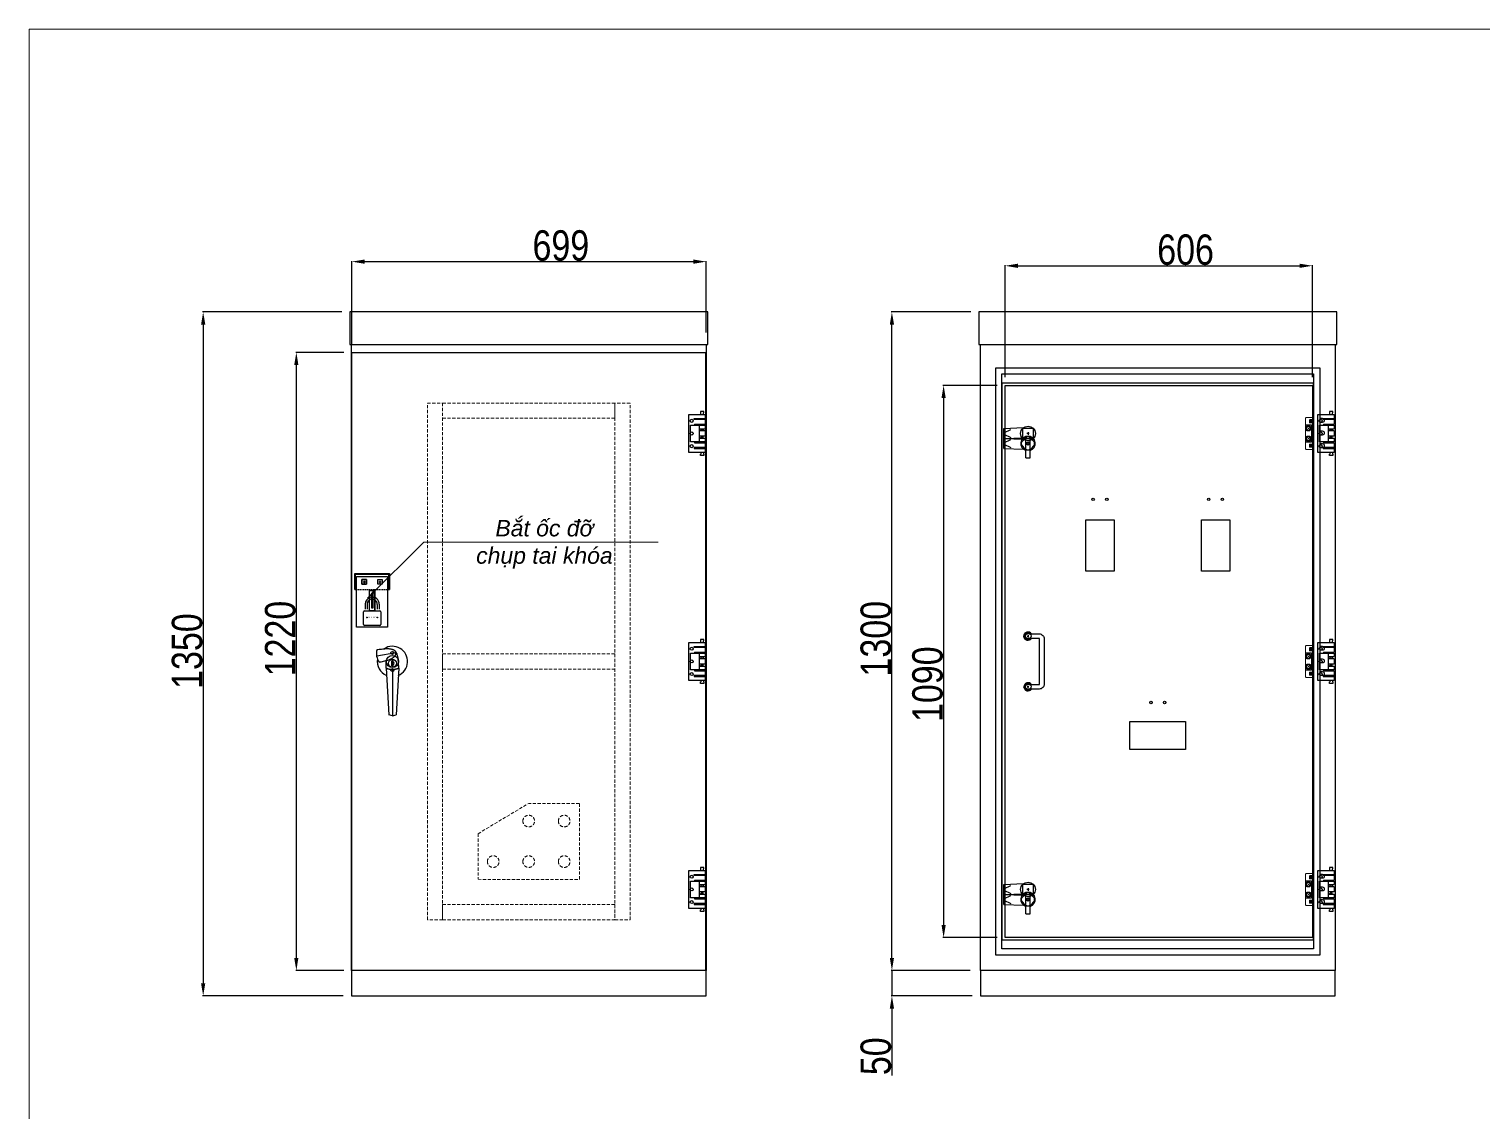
# Model space of a CAD drawing. Header units: millimetres. Extents: x 0 to 6268, y 0 to 4432.
# Drawn here: x 0 to 2866, y 2296 to 4432 of the extents above; entities that cross this region are included whole.
import ezdxf
from ezdxf.enums import TextEntityAlignment as Align

# ---------------------------------------------------------------- set-up
doc = ezdxf.new("R2010")
doc.units = ezdxf.units.MM
for name, pattern in [('DASHED', [0.75, 0.5, -0.25]), ('HIDDEN', [9.525, 6.35, -3.175]), ('HIDDEN2', [4.7625, 3.175, -1.5875])]:
    doc.linetypes.add(name, pattern=pattern)
for name, color, linetype, lineweight in [('0 TĂNG CỨNG', 7, 'Continuous', 15), ('@.0.DM. NÉT ĐỨT', 8, 'HIDDEN', 9), ('ME-DIM', 8, 'Continuous', 13)]:
    doc.layers.add(name, color=color, linetype=linetype, lineweight=lineweight)
for name, color, linetype in [('@.0.DM. NÉT CHÍNH', 7, 'Continuous'), ('@.0.DM. NÉT CHÍNH @ 1', 7, 'Continuous'), ('@.DM. NÉT CHÍNH', 7, 'Continuous'), ('@.DM. THIẾT BỊ', 7, 'Continuous'), ('equipments-cont.', 140, 'Continuous'), ('HEATER', 1, 'Continuous')]:
    doc.layers.add(name, color=color, linetype=linetype)
doc.styles.add('Arial', font='arial.ttf')
doc.styles.add('Tahoma (Input Text)', font='tahoma.ttf')
doc.styles.add('TEST KÍCH THƯỚC', font='arial.ttf', dxfattribs={"width": 0.8})
doc.styles.add('TEXT-ELECTRICAL', font='txt')
doc.dimstyles.new('Kích thước Duy Mạnh', dxfattribs={"dimtxt": 25, "dimasz": 25, "dimexe": 1.25, "dimexo": 20, "dimtad": 1, "dimdec": 0, "dimtxsty": 'TEST KÍCH THƯỚC', "dimcen": 2.5, "dimclrd": 8, "dimclre": 8, "dimclrt": 2, "dimazin": 3, "dimtfac": 1, "dimtdec": 0, "dimtix": 1, "dimtmove": 0, "dimatfit": 3, "dimtfillclr": 1})
doc.dimstyles.new('ME DIM 1-20', dxfattribs={"dimscale": 20, "dimtxt": 2, "dimasz": 1, "dimexe": 0.5, "dimexo": 0.5, "dimgap": 0.5, "dimtad": 1, "dimdec": 0, "dimtxsty": 'TEXT-ELECTRICAL', "dimblk": 'OBLIQUE', "dimcen": 0, "dimdle": 0.5, "dimclrd": 256, "dimclre": 256, "dimclrt": 256, "dimazin": 3, "dimtfac": 1, "dimtdec": 0, "dimtix": 1, "dimtmove": 0, "dimatfit": 3, "dimlwd": -1, "dimlwe": -1})

# ---------------------------------------------------------------- blocks, each defined once
blk = doc.blocks.new('KHUNG KT1')
at = {"color": 7}
blk.add_lwpolyline([(0, 0), (7128, 0), (7128, -5040), (0, -5040)], close=True, dxfattribs=at)
at = {"color": 1, "style": 'Tahoma (Input Text)', "flags": 8}
for tag, p in [('#01', (328.9, -4851.1)), ('#03', (1514.7, -4846.3)), ('#05', (2819, -4851.1)), ('#07', (4424, -4851.1)), ('#09', (5172.9, -4851.1)), ('#02', (189.8, -4995.1)), ('#04', (1755.3, -4995.1)), ('#06', (2727.8, -4995.1)), ('#08', (4382.7, -4995.1)), ('#10', (5172.9, -4995.1))]:
    blk.add_attdef(tag, p, '', height=60, dxfattribs=at)
blk.add_attdef('#11', text='', height=60, dxfattribs=at).set_placement((6996, -4961.6), align=Align.CENTER)
at = {"layer": '0 TĂNG CỨNG', "color": 1, "style": 'Arial'}
blk.add_attdef('#12', (852.8, -4987.6), '', height=60, dxfattribs=at)
blk = doc.blocks.new('*D1')
at = {"layer": '@.0.DM. NÉT CHÍNH', "color": 8, "lineweight": -2, "transparency": 16777216}
for p, q in [((636.8, 3809.4), (636.8, 3973.8)), ((1335.8, 3832.8), (1335.8, 3973.8))]:
    blk.add_line(p, q, dxfattribs=at)
at = {"layer": '@.0.DM. NÉT CHÍNH', "lineweight": -2, "transparency": 16777216}
blk.add_line((661.8, 3972.6), (1310.8, 3972.6), dxfattribs=at)
at = {"layer": '@.0.DM. NÉT CHÍNH', "transparency": 16777216}
for points in [[(661.8, 3976.8), (661.8, 3968.4), (636.8, 3972.6)], [(1310.8, 3976.8), (1310.8, 3968.4), (1335.8, 3972.6)]]:
    blk.add_solid(points, dxfattribs=at)
at = {"layer": 'Defpoints', "color": 0, "transparency": 16777216}
for p in [(1335.8, 3972.6), (1335.8, 3812.8), (636.8, 3789.4)]:
    blk.add_point(p, dxfattribs=at)
at = {"layer": '@.0.DM. NÉT CHÍNH', "color": 2, "transparency": 16777216, "insert": (993.2, 4034.5), "char_height": 60, "attachment_point": 1, "style": 'TEST KÍCH THƯỚC'}
blk.add_mtext('699', dxfattribs=at)
blk = doc.blocks.new('*D2')
at = {"layer": '@.0.DM. NÉT CHÍNH', "color": 8, "lineweight": -2, "transparency": 16777216}
for p, q in [((1925.7, 3744.4), (1925.7, 3965.6)), ((2531.7, 3744.4), (2531.7, 3965.6))]:
    blk.add_line(p, q, dxfattribs=at)
at = {"layer": '@.0.DM. NÉT CHÍNH', "lineweight": -2, "transparency": 16777216}
blk.add_line((1950.7, 3964.4), (2506.7, 3964.4), dxfattribs=at)
at = {"layer": '@.0.DM. NÉT CHÍNH', "transparency": 16777216}
for points in [[(1950.7, 3968.5), (1950.7, 3960.2), (1925.7, 3964.4)], [(2506.7, 3968.5), (2506.7, 3960.2), (2531.7, 3964.4)]]:
    blk.add_solid(points, dxfattribs=at)
at = {"layer": 'Defpoints', "color": 0, "transparency": 16777216}
for p in [(2531.7, 3964.4), (1925.7, 3724.4), (2531.7, 3724.4)]:
    blk.add_point(p, dxfattribs=at)
at = {"layer": '@.0.DM. NÉT CHÍNH', "color": 2, "transparency": 16777216, "insert": (2225.6, 4026.3), "char_height": 60, "attachment_point": 1, "style": 'TEST KÍCH THƯỚC'}
blk.add_mtext('606', dxfattribs=at)
blk = doc.blocks.new('*D5')
at = {"layer": '@.0.DM. NÉT CHÍNH', "color": 8, "lineweight": -2, "transparency": 16777216}
for p, q in [((620.8, 3793.4), (526, 3793.4)), ((620.8, 2573.4), (526, 2573.4))]:
    blk.add_line(p, q, dxfattribs=at)
at = {"layer": '@.0.DM. NÉT CHÍNH', "lineweight": -2, "transparency": 16777216}
blk.add_line((527.3, 2598.4), (527.3, 3768.4), dxfattribs=at)
at = {"layer": '@.0.DM. NÉT CHÍNH', "transparency": 16777216}
for points in [[(523.1, 3768.4), (531.4, 3768.4), (527.3, 3793.4)], [(523.1, 2598.4), (531.4, 2598.4), (527.3, 2573.4)]]:
    blk.add_solid(points, dxfattribs=at)
at = {"layer": 'Defpoints', "color": 0, "transparency": 16777216}
for p in [(527.3, 3793.4), (640.8, 3793.4), (640.8, 2573.4)]:
    blk.add_point(p, dxfattribs=at)
at = {"layer": '@.0.DM. NÉT CHÍNH', "color": 2, "transparency": 16777216, "insert": (465.4, 3154), "char_height": 60, "attachment_point": 1, "rotation": 90, "style": 'TEST KÍCH THƯỚC'}
blk.add_mtext('1220', dxfattribs=at)
blk = doc.blocks.new('*D6')
at = {"layer": '@.0.DM. NÉT CHÍNH', "color": 8, "lineweight": -2, "transparency": 16777216}
for p, q in [((1909.7, 3728.4), (1803, 3728.4)), ((1909.7, 2638.4), (1803, 2638.4))]:
    blk.add_line(p, q, dxfattribs=at)
at = {"layer": '@.0.DM. NÉT CHÍNH', "lineweight": -2, "transparency": 16777216}
blk.add_line((1804.2, 3703.4), (1804.2, 2663.4), dxfattribs=at)
at = {"layer": '@.0.DM. NÉT CHÍNH', "transparency": 16777216}
for points in [[(1800.1, 3703.4), (1808.4, 3703.4), (1804.2, 3728.4)], [(1800.1, 2663.4), (1808.4, 2663.4), (1804.2, 2638.4)]]:
    blk.add_solid(points, dxfattribs=at)
at = {"layer": 'Defpoints', "color": 0, "transparency": 16777216}
for p in [(1929.7, 3728.4), (1804.2, 2638.4), (1929.7, 2638.4)]:
    blk.add_point(p, dxfattribs=at)
at = {"layer": '@.0.DM. NÉT CHÍNH', "color": 2, "transparency": 16777216, "insert": (1742.3, 3064), "char_height": 60, "attachment_point": 1, "rotation": 90, "style": 'TEST KÍCH THƯỚC'}
blk.add_mtext('1090', dxfattribs=at)
blk = doc.blocks.new('*D7')
at = {"layer": '@.0.DM. NÉT CHÍNH', "lineweight": -2, "transparency": 16777216}
for p, q in [((1702.2, 2598.4), (1702.2, 2623.4)), ((1702.2, 2573.4), (1702.2, 2523.4)), ((1702.2, 2498.4), (1702.2, 2366.3))]:
    blk.add_line(p, q, dxfattribs=at)
at = {"layer": '@.0.DM. NÉT CHÍNH', "color": 8, "lineweight": -2, "transparency": 16777216}
for p, q in [((1856.7, 2573.4), (1701, 2573.4)), ((1860.8, 2523.4), (1701, 2523.4))]:
    blk.add_line(p, q, dxfattribs=at)
at = {"layer": '@.0.DM. NÉT CHÍNH', "transparency": 16777216}
for points in [[(1698.1, 2598.4), (1706.4, 2598.4), (1702.2, 2573.4)], [(1698.1, 2498.4), (1706.4, 2498.4), (1702.2, 2523.4)]]:
    blk.add_solid(points, dxfattribs=at)
at = {"layer": 'Defpoints', "color": 0, "transparency": 16777216}
for p in [(1876.7, 2573.4), (1702.2, 2523.4), (1880.8, 2523.4)]:
    blk.add_point(p, dxfattribs=at)
at = {"layer": '@.0.DM. NÉT CHÍNH', "color": 2, "transparency": 16777216, "insert": (1640.3, 2366.9), "char_height": 60, "attachment_point": 1, "rotation": 90, "style": 'TEST KÍCH THƯỚC'}
blk.add_mtext('50', dxfattribs=at)
blk = doc.blocks.new('*D8')
at = {"layer": '@.0.DM. NÉT CHÍNH', "color": 8, "lineweight": -2, "transparency": 16777216}
for p, q in [((616.8, 3873.3), (342.3, 3873.3)), ((619.8, 2523.4), (342.3, 2523.4))]:
    blk.add_line(p, q, dxfattribs=at)
at = {"layer": '@.0.DM. NÉT CHÍNH', "lineweight": -2, "transparency": 16777216}
blk.add_line((343.5, 3848.3), (343.5, 2548.4), dxfattribs=at)
at = {"layer": '@.0.DM. NÉT CHÍNH', "transparency": 16777216}
for points in [[(339.3, 3848.3), (347.7, 3848.3), (343.5, 3873.3)], [(339.3, 2548.4), (347.7, 2548.4), (343.5, 2523.4)]]:
    blk.add_solid(points, dxfattribs=at)
at = {"layer": 'Defpoints', "color": 0, "transparency": 16777216}
for p in [(636.8, 3873.3), (343.5, 2523.4), (639.8, 2523.4)]:
    blk.add_point(p, dxfattribs=at)
at = {"layer": '@.0.DM. NÉT CHÍNH', "color": 2, "transparency": 16777216, "insert": (281.6, 3129.3), "char_height": 60, "attachment_point": 1, "rotation": 90, "style": 'TEST KÍCH THƯỚC'}
blk.add_mtext('1350', dxfattribs=at)
blk = doc.blocks.new('*D9')
at = {"layer": '@.0.DM. NÉT CHÍNH', "color": 8, "lineweight": -2, "transparency": 16777216}
for p, q in [((1857.7, 3873.3), (1701, 3873.3)), ((1856.7, 2573.4), (1701, 2573.4))]:
    blk.add_line(p, q, dxfattribs=at)
at = {"layer": '@.0.DM. NÉT CHÍNH', "lineweight": -2, "transparency": 16777216}
blk.add_line((1702.2, 2598.4), (1702.2, 3848.3), dxfattribs=at)
at = {"layer": '@.0.DM. NÉT CHÍNH', "transparency": 16777216}
for points in [[(1698.1, 3848.3), (1706.4, 3848.3), (1702.2, 3873.3)], [(1698.1, 2598.4), (1706.4, 2598.4), (1702.2, 2573.4)]]:
    blk.add_solid(points, dxfattribs=at)
at = {"layer": 'Defpoints', "color": 0, "transparency": 16777216}
for p in [(1702.2, 3873.3), (1877.7, 3873.3), (1876.7, 2573.4)]:
    blk.add_point(p, dxfattribs=at)
at = {"layer": '@.0.DM. NÉT CHÍNH', "color": 2, "transparency": 16777216, "insert": (1640.3, 3153.8), "char_height": 60, "attachment_point": 1, "rotation": 90, "style": 'TEST KÍCH THƯỚC'}
blk.add_mtext('1300', dxfattribs=at)
blk = doc.blocks.new('sadfsdfg')
at = {"layer": '@.0.DM. NÉT ĐỨT'}
for p, q in [((-69117.8, -36429.6), (-69017.8, -36369.6)), ((-68917.8, -36369.6), (-69017.8, -36369.6)), ((-68917.8, -36519.7), (-68917.8, -36369.7)), ((-69117.8, -36429.6), (-69117.8, -36519.6)), ((-69029.3, -36404.6), (-69029.3, -36404.6)), ((-69006.3, -36404.6), (-69006.3, -36404.6)), ((-68959.3, -36404.6), (-68959.3, -36404.6)), ((-68936.3, -36404.6), (-68936.3, -36404.6)), ((-69099.3, -36484.6), (-69099.3, -36484.6)), ((-69076.3, -36484.6), (-69076.3, -36484.6)), ((-69029.3, -36484.6), (-69029.3, -36484.6)), ((-69006.3, -36484.6), (-69006.3, -36484.6)), ((-68959.3, -36484.6), (-68959.3, -36484.6)), ((-68936.3, -36484.6), (-68936.3, -36484.6)), ((-69117.8, -36519.6), (-68917.8, -36519.7))]:
    blk.add_line(p, q, dxfattribs=at)
for centre in [(-69017.8, -36404.6), (-69017.8, -36404.6), (-68947.8, -36404.6), (-68947.8, -36404.6), (-69087.8, -36484.6), (-69087.8, -36484.6), (-69017.8, -36484.6), (-69017.8, -36484.6), (-68947.8, -36484.6), (-68947.8, -36484.6)]:
    blk.add_ellipse(centre, major_axis=(-11.5, 0), ratio=0.999993, dxfattribs=at)
blk = doc.blocks.new('_Oblique')
at = {"color": 0, "linetype": 'ByBlock', "lineweight": -2}
blk.add_line((-0.5, -0.5), (0.5, 0.5), dxfattribs=at)
blk = doc.blocks.new('khoa Viettep')
at = {"color": 1}
for p, q in [((-15, 29), (15, 29)), ((-14, 42), (-14, 32)), ((-10, 41.6), (-10, 32)), ((10, 41.6), (10, 32)), ((14, 42), (14, 32)), ((-17, 2), (-17, 27)), ((15, 0), (-15, 0)), ((17, 27), (17, 2))]:
    blk.add_line(p, q, dxfattribs=at)
for centre in [(-10.4, 15.8), (10.4, 15.8)]:
    blk.add_circle(centre, 0.5, dxfattribs=at)
for centre, radius, start, end in [((-15, 27), 2, 90, 180), ((0, 42), 14, 100.2846, 180), ((0, 42), 10, 104.4735, 182.1921), ((0, 42), 14, 360, 100.2846), ((0, 42), 10, 357.8079, 104.4735), ((15, 27), 2, 0, 90), ((-15, 2), 2, 180, 270), ((15, 2), 2, 270, 0)]:
    blk.add_arc(centre, radius, start, end, dxfattribs=at)
at = {"color": 1, "insert": (0, 15.8), "char_height": 2.8, "width": 22.864, "attachment_point": 5}
blk.add_mtext('{\\f.VnArialH|b0|i0|c0|p34;viÖt tiÖp}', dxfattribs=at)
blk = doc.blocks.new('knn')
h = blk.add_hatch()
h.set_pattern_fill('ANSI31', scale=0.2, style=0)
h.set_pattern_definition([(45, (12757.2971, 111796.1963), (-0.449012806, 0.449012806), [])])
h.paths.add_polyline_path([(-0.8, -37), (0.8, -37), (0.8, -7), (-0.8, -7)])
at = {"color": 6}
for p, q in [((-34, 0), (-34, 31.5)), ((-34, 31.5), (34, 31.5)), ((-32.5, 0), (-32.5, 30)), ((-32.5, 30), (32.5, 30)), ((32.5, 30), (32.5, 0)), ((34, 31.5), (34, 0)), ((-34, 0), (-32.5, 0)), ((32.5, 0), (34, 0))]:
    blk.add_line(p, q, dxfattribs=at)
at = {"color": 6, "linetype": 'DASHED', "ltscale": 5}
blk.add_line((-32.5, 0), (32.5, 0), dxfattribs=at)
at = {"color": 2}
for p, q in [((-17.7, 15), (-13.2, 15)), ((-15.5, 17.3), (-15.5, 12.8)), ((13.2, 15), (17.8, 15)), ((15.5, 17.3), (15.5, 12.8))]:
    blk.add_line(p, q, dxfattribs=at)
at = {"color": 6}
blk.add_lwpolyline([(-30.5, 26), (30.5, 26), (30.5, -74), (-30.5, -74)], close=True, dxfattribs=at)
at = {"color": 2}
for points in [[(-20, 10.5), (-11, 10.5), (-11, 19.5), (-20, 19.5)], [(20, 10.5), (11, 10.5), (11, 19.5), (20, 19.5)], [(-5.2, -2), (5.2, -2.2), (5.2, -42.2), (-5.2, -42)]]:
    blk.add_lwpolyline(points, close=True, dxfattribs=at)
at = {"color": 7}
blk.add_lwpolyline([(-0.8, -7), (0.8, -7), (0.8, -37), (-0.8, -37)], close=True, dxfattribs=at)
blk.add_blockref('khoa Viettep', (0, -71), dxfattribs=at)
blk = doc.blocks.new('HL011-1-6')
at = {"color": 1}
for p, q in [((29.5, 81), (22.5, 81)), ((22.5, 81), (22.5, 78)), ((23.5, 78), (22.5, 78)), ((23.5, 75), (22.5, 75)), ((23.5, 75), (23.5, 78)), ((29.5, 78), (28.5, 78)), ((28.5, 75), (28.5, 78)), ((28.5, 75), (29.5, 75)), ((29.5, 78), (29.5, 81)), ((11, 56), (11, 54)), ((11, 56), (32, 56)), ((20, 54), (20, 21)), ((20, 47), (32, 47)), ((32, 42.5), (20, 42.5)), ((32, 32.5), (20, 32.5)), ((22.5, 56), (22.5, 54)), ((23.1, 47), (24, 44)), ((23.1, 28), (24, 31)), ((24, 44), (28, 44)), ((24, 31), (28, 31)), ((28.9, 47), (28, 44)), ((28.9, 28), (28, 31)), ((29.5, 54), (29.5, 56)), ((11, 21), (11, 19)), ((11, 19), (32, 19)), ((20, 28), (32, 28)), ((22.5, 19), (22.5, 21)), ((23.5, 0), (22.5, 0)), ((23.5, 0), (23.5, -3)), ((28.5, 0), (28.5, -3)), ((28.5, 0), (29.5, 0)), ((29.5, 21), (29.5, 19)), ((22.5, -6), (22.5, -3)), ((23.5, -3), (22.5, -3)), ((29.5, -6), (22.5, -6)), ((29.5, -3), (28.5, -3)), ((29.5, -3), (29.5, -6))]:
    blk.add_line(p, q, dxfattribs=at)
for points in [[(32, 19), (32, 0), (0, 0), (0, 75), (32, 75), (32, 56)], [(32, 28), (32, 21), (3, 21), (3, 54), (32, 54), (32, 47)], [(32, 42.5), (32, 32.5)]]:
    blk.add_lwpolyline(points, dxfattribs=at)
for points in [[(10, 67), (32, 67), (32, 65), (10, 65)], [(10, 8), (32, 8), (32, 10), (10, 10)]]:
    blk.add_lwpolyline(points, close=True, dxfattribs=at)
for centre in [(5.5, 62.5), (5.5, 37.5), (5.5, 12.5)]:
    blk.add_circle(centre, 3, dxfattribs=at)
blk = doc.blocks.new('SDGFGHGHG')
at = {"layer": 'HEATER'}
for p, q in [((860892.9, 570780.5), (860931.6, 570782)), ((860892.9, 570760.5), (860892.9, 570780.5)), ((860935.9, 570742), (860935.9, 570784.3)), ((860944.9, 570742), (860944.9, 570784.3)), ((860892.9, 570771.9), (860906.3, 570778.7)), ((860892.9, 570769.1), (860906.3, 570762.4)), ((860892.9, 570760.5), (860931.6, 570759.1)), ((860937.5, 570771.3), (860939.5, 570771.3)), ((860937.5, 570769.8), (860939.5, 570769.8)), ((860939.5, 570773.5), (860939.5, 570771.3)), ((860939.5, 570769.8), (860939.5, 570767.6)), ((860941.3, 570773.5), (860941.3, 570771.3)), ((860941.3, 570771.3), (860943.4, 570771.3)), ((860941.3, 570769.8), (860941.3, 570767.6)), ((860941.3, 570769.8), (860943.4, 570769.8)), ((860935.9, 570742), (860944.9, 570742))]:
    blk.add_line(p, q, dxfattribs=at)
blk.add_circle((860940.4, 570770.5), 3.08, dxfattribs=at)
blk.add_arc((860940.4, 570770.5), 14.5, 288.08, 251.92, dxfattribs=at)
blk = doc.blocks.new('SĐFHGGH')
at = {"layer": 'HEATER'}
for points in [[(860928.8, 570702.4), (860927.4, 570702.4), (860927.4, 570708.4), (860928.8, 570708.4)], [(860943.4, 570717), (860943.4, 570718.4), (860937.4, 570718.4), (860937.4, 570717)], [(860952.1, 570702.4), (860953.4, 570702.4), (860953.4, 570708.4), (860952.1, 570708.4)], [(860943.4, 570693.8), (860943.4, 570692.4), (860937.4, 570692.4), (860937.4, 570693.8)]]:
    blk.add_lwpolyline(points, dxfattribs=at)
for start, end in [(104.4775, 165.5225), (194.4775, 255.5225), (14.4775, 75.5225), (284.4775, 345.5225)]:
    blk.add_arc((860940.4, 570705.4), 12, start, end, dxfattribs=at)
blk = doc.blocks.new('MS722')
for name, p in [('SDGFGHGHG', (-860940.4, -570770.5)), ('SĐFHGGH', (-860940.4, -570705.4))]:
    blk.add_blockref(name, p)
blk = doc.blocks.new('KTRONG')
at = {"layer": '@.DM. THIẾT BỊ', "color": 8}
for p, q in [((-47.5, 10), (-8.9, 11.5)), ((-47.5, -10), (-47.5, 10)), ((-47.5, 1.4), (-34.1, 8.1)), ((-47.5, -1.4), (-34.1, -8.1)), ((-47.5, -10), (-8.9, -11.5))]:
    blk.add_line(p, q, dxfattribs=at)
at = {"layer": '@.DM. THIẾT BỊ', "color": 1, "ltscale": 10}
blk.add_line((0, 2.5), (0, -2.5), dxfattribs=at)
at = {"layer": '@.DM. THIẾT BỊ', "color": 8}
blk.add_lwpolyline([(10.5, 7.5), (10.5, -7.5, -0.414214), (7.5, -10.5), (-7.5, -10.5, -0.414214), (-10.5, -7.5), (-10.5, 7.5, -0.414214), (-7.5, 10.5), (7.5, 10.5, -0.414214)], format="xyb", close=True, dxfattribs=at)
at = {"layer": '@.DM. THIẾT BỊ', "color": 1, "ltscale": 10}
blk.add_lwpolyline([(2.5, 0), (-2.5, 0)], dxfattribs=at)
at = {"layer": '@.DM. THIẾT BỊ', "color": 8}
blk.add_circle((0, 0), 14.5, dxfattribs=at)
blk.add_blockref('MS722', (0, -19.8), dxfattribs=at)
blk = doc.blocks.new('*U12829')
h = blk.add_hatch()
h.set_pattern_fill('ANGLE', color=140, scale=0.1, style=0)
h.set_pattern_definition([(0, (-14333.92485, -6471.2765), (0, 0.6985), [0.508, -0.1905]), (90, (-14333.92485, -6471.2765), (-0.6985, 0), [0.508, -0.1905])])
edge = h.paths.add_edge_path()
edge.add_line((6.6, 112.5), (3.2, 112.5))
edge.add_arc((0, 108), 5.5, 54.9032, 305.0968)
edge.add_line((3.2, 103.5), (6.6, 103.5))
edge.add_arc((0, 108), 8, 34.2289, 325.7711, ccw=False)
h = blk.add_hatch()
h.set_pattern_fill('ANGLE', color=140, scale=0.1, style=0)
h.set_pattern_definition([(0, (-14333.92485, -6571.2765), (0, 0.6985), [0.508, -0.1905]), (90, (-14333.92485, -6571.2765), (-0.6985, 0), [0.508, -0.1905])])
edge = h.paths.add_edge_path()
edge.add_line((6.6, 12.5), (3.2, 12.5))
edge.add_arc((0, 8), 5.5, 54.9032, 305.0968)
edge.add_line((3.2, 3.5), (6.6, 3.5))
edge.add_arc((0, 8), 8, 34.2289, 325.7711, ccw=False)
at = {"color": 140}
for p, q in [((-1.7, 108), (1.7, 108)), ((0, 109.7), (0, 106.3)), ((1.7, 8), (-1.7, 8)), ((0, 6.3), (0, 9.7))]:
    blk.add_line(p, q, dxfattribs=at)
for points in [[(6.6, 112.5), (3.2, 112.5, 1.924951), (3.2, 103.5), (6.6, 103.5, -3.24764)], [(2.2, 12.5), (22, 12.5, 0.414214), (23, 13.5), (23, 102.5, 0.414214), (22, 103.5), (2.2, 103.5, -1.595433), (2.2, 112.5), (22, 112.5, -0.414214), (32, 102.5), (32, 13.5, -0.414214), (22, 3.5), (2.2, 3.5, -1.595433)]]:
    blk.add_lwpolyline(points, format="xyb", close=True, dxfattribs=at)
for points in [[(-1, 113.4), (-1, 112.9)], [(-1, 102.6), (-1, 103.1)], [(1, 112.9), (1, 113.4)], [(1, 103.1), (1, 102.6)], [(-1, 13.4), (-1, 12.9)], [(-1, 2.6), (-1, 3.1)], [(1, 12.9), (1, 13.4)], [(1, 3.1), (1, 2.6)]]:
    blk.add_lwpolyline(points, dxfattribs=at)
for centre, radius, start, end in [((0, 108), 8, 34.2289, 325.7711), ((0, 108), 5.5, 54.9032, 305.0968), ((0, 8), 8, 34.2289, 325.7711), ((0, 8), 5.5, 54.9032, 305.0968)]:
    blk.add_arc(centre, radius, start, end, dxfattribs=at)
blk = doc.blocks.new('SDGHGFH')
at = {"layer": 'equipments-cont.'}
for p, q in [((14973.4, 9336.3), (14935.5, 9329.6)), ((14965.2, 9310.6), (14965.2, 9320.6)), ((14967.7, 9320.6), (14965.2, 9320.6)), ((14967.7, 9310.6), (14967.7, 9320.6)), ((14954, 9306.1), (14959.4, 9214.1)), ((14967.7, 9310.6), (14965.2, 9310.6)), ((14966.5, 9303.1), (14966.5, 9212.1)), ((14979, 9306.1), (14973.6, 9214.1)), ((14966.5, 9212.1), (14959.4, 9214.1)), ((14966.5, 9212.1), (14973.6, 9214.1))]:
    blk.add_line(p, q, dxfattribs=at)
for points in [[(14936.2, 9342.5), (14938, 9342.8), (14940.3, 9343.1), (14942.7, 9343.4), (14945, 9343.7), (14947.3, 9344), (14949.5, 9344.2), (14951.6, 9344.3), (14953.6, 9344.4), (14955.3, 9344.5), (14956.9, 9344.5), (14958.3, 9344.5), (14959.6, 9344.4), (14960.8, 9344.3), (14961.9, 9344.2), (14962.8, 9344.1), (14963.7, 9343.9), (14964.6, 9343.7), (14965.3, 9343.5), (14966.1, 9343.3), (14966.7, 9343), (14967.4, 9342.8), (14967.9, 9342.6), (14968.5, 9342.3), (14968.9, 9342.1), (14969.4, 9341.8), (14969.8, 9341.6), (14970.1, 9341.3), (14970.4, 9341.1), (14970.7, 9340.8), (14971, 9340.5), (14971.3, 9340.2), (14971.5, 9339.9), (14971.8, 9339.6), (14972, 9339.3), (14972.2, 9338.9), (14972.4, 9338.5), (14972.7, 9338), (14972.9, 9337.5), (14973.1, 9337), (14973.4, 9336.3)], [(14940.6, 9317.8), (14942.3, 9318.1), (14944.6, 9318.6), (14946.9, 9319.1), (14949.2, 9319.7), (14951.5, 9320.2), (14953.6, 9320.8), (14955.7, 9321.3), (14957.5, 9321.9), (14959.2, 9322.5), (14960.7, 9323), (14962, 9323.5), (14963.2, 9324), (14964.3, 9324.5), (14965.2, 9325), (14966.1, 9325.4), (14966.9, 9325.9), (14967.6, 9326.4), (14968.3, 9326.8), (14968.9, 9327.3), (14969.4, 9327.7), (14969.9, 9328.1), (14970.4, 9328.6), (14970.8, 9329), (14971.2, 9329.4), (14971.5, 9329.8), (14971.8, 9330.1), (14972, 9330.5), (14972.2, 9330.8), (14972.4, 9331.2), (14972.6, 9331.6), (14972.7, 9331.9), (14972.9, 9332.3), (14973, 9332.7), (14973.1, 9333.1), (14973.2, 9333.5), (14973.2, 9334), (14973.3, 9334.5), (14973.3, 9335), (14973.3, 9335.6), (14973.4, 9336.3)], [(14954, 9306.1), (14954, 9308.4), (14954, 9310.7), (14954.1, 9313.1), (14954.3, 9315.4), (14954.4, 9317.7), (14954.6, 9319.9), (14954.7, 9321.1)], [(14979, 9306.1), (14978.9, 9308.4), (14978.9, 9310.7), (14978.8, 9313.1), (14978.6, 9315.4), (14978.5, 9317.7), (14978.3, 9319.9), (14978.1, 9322), (14977.9, 9324), (14977.6, 9325.7), (14977.4, 9327.3), (14977.1, 9328.7), (14976.8, 9330), (14976.5, 9331.1), (14976.2, 9332.1), (14975.9, 9333), (14975.6, 9333.9), (14975.2, 9334.7), (14974.9, 9335.4), (14974.6, 9336.1), (14974.2, 9336.7), (14973.9, 9337.3), (14973.5, 9337.8), (14973.2, 9338.3), (14972.9, 9338.7), (14972.6, 9339.1), (14972.2, 9339.4), (14971.9, 9339.7), (14971.6, 9340), (14971.3, 9340.3), (14971, 9340.5)]]:
    blk.add_lwpolyline(points, dxfattribs=at)
blk.add_circle((14966.5, 9315.6), 7.8, dxfattribs=at)
for centre, radius, start, end in [((14966.5, 9319.1), 29.9, 292.9205, 123.0177), ((14962.8, 9334.5), 27.8, 163.2809, 216.7191), ((14966.5, 9319.1), 29.9, 170.1244, 247.0795), ((14967.2, 9315.6), 2.5, 281.537, 78.463), ((14966.7, 9315.6), 1.5, 311.8103, 48.1897), ((14966.5, 9331.4), 27.8, 243.2809, 296.7191), ((14966.5, 9330.9), 27.8, 243.2809, 296.7191)]:
    blk.add_arc(centre, radius, start, end, dxfattribs=at)
blk = doc.blocks.new('BL012-FRONT')
at = {"layer": '0 TĂNG CỨNG'}
h = blk.add_hatch(dxfattribs=at)
h.set_pattern_fill('ANSI31', color=2, scale=0.5, angle=90, style=0)
h.set_pattern_definition([(135, (-85095.0619, -23179.3125), (-1.122532015, -1.122532015), [])])
edge = h.paths.add_edge_path()
edge.add_line((-0.4, 52.7), (7.2, 52.7))
edge.add_line((7.2, 52.7), (7.2, 58.8))
edge.add_line((7.2, 58.8), (-0.4, 58.8))
edge.add_arc((-0.4, 57.8), 1, 90, 180)
edge.add_line((-1.4, 57.8), (-1.4, 53.7))
edge.add_arc((-0.4, 53.7), 1, 180, 270)
h = blk.add_hatch(dxfattribs=at)
h.set_pattern_fill('ANSI31', color=2, scale=0.5, angle=90, style=0)
h.set_pattern_definition([(135, (-85095.0619, -23227.8125), (-1.122532015, -1.122532015), [])])
edge = h.paths.add_edge_path()
edge.add_line((-0.4, 4.2), (7.2, 4.2))
edge.add_line((7.2, 4.2), (7.2, 10.3))
edge.add_line((7.2, 10.3), (-0.4, 10.3))
edge.add_arc((-0.4, 9.3), 1, 90, 180)
edge.add_line((-1.4, 9.3), (-1.4, 5.2))
edge.add_arc((-0.4, 5.2), 1, 180, 270)
at = {"color": 2, "linetype": 'HIDDEN2'}
blk.add_line((7.2, 4.2), (7.2, 10.3), dxfattribs=at)
at = {"layer": '0 TĂNG CỨNG', "color": 8}
for p, q in [((-4.1, 41.5), (-2.8, 41.5)), ((-3.4, 42.2), (-3.4, 40.8)), ((-4.1, 21.5), (-2.8, 21.5)), ((-3.4, 22.2), (-3.4, 20.8))]:
    blk.add_line(p, q, dxfattribs=at)
at = {"layer": '0 TĂNG CỨNG', "color": 1}
blk.add_lwpolyline([(-9.2, 14.5), (-9.2, 2, 0.414214), (-7.2, 0), (7.2, 0), (7.2, 63), (-7.2, 63, 0.414214), (-9.2, 61), (-9.2, 48.5), (2.8, 48.5), (2.8, 14.5)], format="xyb", close=True, dxfattribs=at)
at = {"layer": '0 TĂNG CỨNG', "color": 2}
for points in [[(-0.4, 52.7), (7.2, 52.7), (7.2, 58.8), (-0.4, 58.8, 0.414214), (-1.4, 57.8), (-1.4, 53.7, 0.414214)], [(-0.4, 4.2), (7.2, 4.2), (7.2, 10.3), (-0.4, 10.3, 0.414214), (-1.4, 9.3), (-1.4, 5.2, 0.414214)]]:
    blk.add_lwpolyline(points, format="xyb", close=True, dxfattribs=at)
at = {"layer": '0 TĂNG CỨNG', "color": 22}
blk.add_lwpolyline([(-9.2, 14.8), (0.6, 14.8, 0.414214), (2.6, 16.8), (2.6, 46.2, 0.414214), (0.6, 48.2), (-9.2, 48.2)], format="xyb", close=True, dxfattribs=at)
at = {"layer": '0 TĂNG CỨNG', "color": 61}
for centre in [(-3.4, 41.5), (-3.4, 21.5)]:
    blk.add_circle(centre, 4, dxfattribs=at)
at = {"layer": '0 TĂNG CỨNG', "color": 8}
for centre in [(-3.4, 41.5), (-3.4, 21.5)]:
    blk.add_circle(centre, 3.2, dxfattribs=at)

msp = doc.modelspace()

# ---------------------------------------------------------------- linework, layer by layer
at = {"color": 6}
msp.add_lwpolyline([(646.3, 3351.4), (707.3, 3351.4), (707.3, 3251.4), (646.3, 3251.4)], close=True, dxfattribs=at)
at = {"layer": '@.0.DM. NÉT CHÍNH', "color": 0}
for points in [[(632.8, 3808.9), (1338.8, 3808.9), (1338.8, 3873.3), (632.8, 3873.3)], [(1873.7, 3808.9), (2579.7, 3808.9), (2579.7, 3873.3), (1873.7, 3873.3)], [(1335.8, 2573.4), (635.8, 2573.4), (635.8, 3808.9), (1335.8, 3808.9)], [(636.8, 3793.4), (1334.8, 3793.4), (1334.8, 2573.4), (636.8, 2573.4)], [(2576.7, 2573.4), (1876.7, 2573.4), (1876.7, 3808.9), (2576.7, 3808.9)], [(2546.2, 2603.9), (1907.2, 2603.9), (1907.2, 3762.9), (2546.2, 3762.9)], [(2534.2, 2615.9), (1919.2, 2615.9), (1919.2, 3750.9), (2534.2, 3750.9)], [(1919.2, 2633.9), (2534.2, 2633.9), (2534.2, 3732.9), (1919.2, 3732.9)], [(635.8, 2523.4), (1335.8, 2523.4), (1335.8, 2573.4), (635.8, 2573.4)], [(1876.7, 2523.4), (2576.7, 2523.4), (2576.7, 2573.4), (1876.7, 2573.4)]]:
    msp.add_lwpolyline(points, close=True, dxfattribs=at)
at = {"layer": '@.0.DM. NÉT CHÍNH', "color": 6}
msp.add_lwpolyline([(1925.7, 3728.4), (2531.7, 3728.4), (2531.7, 2638.4), (1925.7, 2638.4)], close=True, dxfattribs=at)
at = {"layer": '@.0.DM. NÉT CHÍNH'}
for points in [[(1978.2, 3622.9), (1963.2, 3622.9, -0.414214), (1960.2, 3625.9), (1960.2, 3640.9, -0.414214), (1963.2, 3643.9), (1978.2, 3643.9, -0.414214), (1981.2, 3640.9), (1981.2, 3625.9, -0.414214)], [(1978.2, 2722.9), (1963.2, 2722.9, -0.414214), (1960.2, 2725.9), (1960.2, 2740.9, -0.414214), (1963.2, 2743.9), (1978.2, 2743.9, -0.414214), (1981.2, 2740.9), (1981.2, 2725.9, -0.414214)]]:
    msp.add_lwpolyline(points, format="xyb", close=True, dxfattribs=at)
for points in [[(2546.2, 3663.4), (2551.2, 3663.4, -1), (2551.2, 3655.4), (2546.2, 3655.4)], [(2546.2, 3638.4), (2551.2, 3638.4, -1), (2551.2, 3630.4), (2546.2, 3630.4)], [(2546.2, 3613.4), (2551.2, 3613.4, -1), (2551.2, 3605.4), (2546.2, 3605.4)], [(2546.2, 3213.4), (2551.2, 3213.4, -1), (2551.2, 3205.4), (2546.2, 3205.4)], [(2546.2, 3188.4), (2551.2, 3188.4, -1), (2551.2, 3180.4), (2546.2, 3180.4)], [(2546.2, 3163.4), (2551.2, 3163.4, -1), (2551.2, 3155.4), (2546.2, 3155.4)], [(2546.2, 2763.4), (2551.2, 2763.4, -1), (2551.2, 2755.4), (2546.2, 2755.4)], [(2546.2, 2738.4), (2551.2, 2738.4, -1), (2551.2, 2730.4), (2546.2, 2730.4)], [(2546.2, 2713.4), (2551.2, 2713.4, -1), (2551.2, 2705.4), (2546.2, 2705.4)]]:
    msp.add_lwpolyline(points, format="xyb", dxfattribs=at)
for points in [[(665.8, 3335.9), (656.8, 3335.9), (656.8, 3344.9), (665.8, 3344.9)], [(696.8, 3335.9), (687.8, 3335.9), (687.8, 3344.9), (696.8, 3344.9)], [(681.8, 3283.4), (671.8, 3283.4), (671.8, 3323.4), (681.8, 3323.4)], [(678.3, 3317.9), (678.3, 3288.9), (676.3, 3288.9), (676.3, 3317.9)]]:
    msp.add_lwpolyline(points, close=True, dxfattribs=at)
for centre, radius in [((1970.7, 3233.4), 6), ((716.8, 3183.4), 12), ((716.8, 3200.4), 3), ((716.8, 3166.4), 3), ((1970.7, 3133.4), 6)]:
    msp.add_circle(centre, radius, dxfattribs=at)
for points in [[(2522.2, 3639.4), (2519.9, 3639.4), (2518.2, 3641), (2518.2, 3643.4), (2518.2, 3645.7), (2519.9, 3647.4), (2522.2, 3647.4), (2523.2, 3647.4), (2524.2, 3647.4), (2525.2, 3647.4), (2526.1, 3647.4), (2527, 3647.1), (2527.7, 3646.5), (2528.1, 3646.2), (2528.5, 3645.7), (2529.1, 3644.7), (2529.2, 3644), (2529.2, 3642.7), (2529.1, 3642.1), (2528.5, 3641), (2528.1, 3640.6), (2527.7, 3640.3), (2527, 3639.7), (2526.1, 3639.4), (2525.2, 3639.4), (2524.2, 3639.4), (2523.2, 3639.4), (2522.2, 3639.4)], [(2522.2, 3619.4), (2519.9, 3619.4), (2518.2, 3621), (2518.2, 3623.4), (2518.2, 3625.7), (2519.9, 3627.4), (2522.2, 3627.4), (2523.2, 3627.4), (2524.2, 3627.4), (2525.2, 3627.4), (2526.1, 3627.4), (2527, 3627.1), (2527.7, 3626.5), (2528.1, 3626.2), (2528.5, 3625.7), (2529.1, 3624.7), (2529.2, 3624), (2529.2, 3622.7), (2529.1, 3622.1), (2528.5, 3621), (2528.1, 3620.6), (2527.7, 3620.3), (2527, 3619.7), (2526.1, 3619.4), (2525.2, 3619.4), (2524.2, 3619.4), (2523.2, 3619.4), (2522.2, 3619.4)], [(2522.2, 3189.4), (2519.9, 3189.4), (2518.2, 3191), (2518.2, 3193.4), (2518.2, 3195.7), (2519.9, 3197.4), (2522.2, 3197.4), (2523.2, 3197.4), (2524.2, 3197.4), (2525.2, 3197.4), (2526.1, 3197.4), (2527, 3197.1), (2527.7, 3196.5), (2528.1, 3196.2), (2528.5, 3195.7), (2529.1, 3194.7), (2529.2, 3194), (2529.2, 3192.7), (2529.1, 3192.1), (2528.5, 3191), (2528.1, 3190.6), (2527.7, 3190.3), (2527, 3189.7), (2526.1, 3189.4), (2525.2, 3189.4), (2524.2, 3189.4), (2523.2, 3189.4), (2522.2, 3189.4)], [(2522.2, 3169.4), (2519.9, 3169.4), (2518.2, 3171), (2518.2, 3173.4), (2518.2, 3175.7), (2519.9, 3177.4), (2522.2, 3177.4), (2523.2, 3177.4), (2524.2, 3177.4), (2525.2, 3177.4), (2526.1, 3177.4), (2527, 3177.1), (2527.7, 3176.5), (2528.1, 3176.2), (2528.5, 3175.7), (2529.1, 3174.7), (2529.2, 3174), (2529.2, 3172.7), (2529.1, 3172.1), (2528.5, 3171), (2528.1, 3170.6), (2527.7, 3170.3), (2527, 3169.7), (2526.1, 3169.4), (2525.2, 3169.4), (2524.2, 3169.4), (2523.2, 3169.4), (2522.2, 3169.4)], [(2522.2, 2739.4), (2519.9, 2739.4), (2518.2, 2741), (2518.2, 2743.4), (2518.2, 2745.7), (2519.9, 2747.4), (2522.2, 2747.4), (2523.2, 2747.4), (2524.2, 2747.4), (2525.2, 2747.4), (2526.1, 2747.4), (2527, 2747.1), (2527.7, 2746.5), (2528.1, 2746.2), (2528.5, 2745.7), (2529.1, 2744.7), (2529.2, 2744), (2529.2, 2742.7), (2529.1, 2742.1), (2528.5, 2741), (2528.1, 2740.6), (2527.7, 2740.3), (2527, 2739.7), (2526.1, 2739.4), (2525.2, 2739.4), (2524.2, 2739.4), (2523.2, 2739.4), (2522.2, 2739.4)], [(2522.2, 2719.4), (2519.9, 2719.4), (2518.2, 2721), (2518.2, 2723.4), (2518.2, 2725.7), (2519.9, 2727.4), (2522.2, 2727.4), (2523.2, 2727.4), (2524.2, 2727.4), (2525.2, 2727.4), (2526.1, 2727.4), (2527, 2727.1), (2527.7, 2726.5), (2528.1, 2726.2), (2528.5, 2725.7), (2529.1, 2724.7), (2529.2, 2724), (2529.2, 2722.7), (2529.1, 2722.1), (2528.5, 2721), (2528.1, 2720.6), (2527.7, 2720.3), (2527, 2719.7), (2526.1, 2719.4), (2525.2, 2719.4), (2524.2, 2719.4), (2523.2, 2719.4), (2522.2, 2719.4)]]:
    msp.add_rational_spline(points, [1, 0.804737854124, 0.804737854124, 1, 0.804737854124, 0.804737854124, 1, 1, 1, 1, 0.962375771365, 0.962375771365, 1, 1, 1, 1, 1, 1, 1, 1, 1, 1, 0.962375771365, 0.962375771365, 1, 1, 1, 1], degree=3, knots=[0, 0, 0, 0, 1.570796, 1.570796, 1.570796, 3.141593, 3.141593, 3.141593, 4.141593, 4.141593, 4.141593, 4.816724, 4.816724, 4.816724, 4.976209, 4.976209, 5.168369, 5.168369, 5.360528, 5.360528, 5.520013, 5.520013, 5.520013, 6.195145, 6.195145, 6.195145, 7.195145, 7.195145, 7.195145, 7.195145], dxfattribs=at)
at = {"layer": '@.0.DM. NÉT ĐỨT'}
for points in [[(785.8, 3693.4), (815.8, 3693.4), (815.8, 2673.4), (785.8, 2673.4)], [(1155.8, 3693.4), (815.8, 3693.4), (815.8, 3663.4), (1155.8, 3663.4)], [(1155.8, 2673.4), (1185.8, 2673.4), (1185.8, 3693.4), (1155.8, 3693.4)], [(815.8, 3198.4), (1155.8, 3198.4), (1155.8, 3168.4), (815.8, 3168.4)], [(815.8, 2703.4), (1155.8, 2703.4), (1155.8, 2673.4), (815.8, 2673.4)]]:
    msp.add_lwpolyline(points, close=True, dxfattribs=at)
at = {"layer": '@.DM. NÉT CHÍNH'}
for points in [[(2084.7, 3462.9), (2140.7, 3462.9), (2140.7, 3361.9), (2084.7, 3361.9)], [(2312.7, 3462.9), (2368.7, 3462.9), (2368.7, 3361.9), (2312.7, 3361.9)], [(2171.7, 3064.9), (2281.7, 3064.9), (2281.7, 3009.9), (2171.7, 3009.9)]]:
    msp.add_lwpolyline(points, close=True, dxfattribs=at)
for centre in [(2099.2, 3503.6), (2126.2, 3503.6), (2327.2, 3503.6), (2354.2, 3503.6), (2213.2, 3102.4), (2240.2, 3102.4)]:
    msp.add_circle(centre, 2.4, dxfattribs=at)

# ---------------------------------------------------------------- block references
at = {"color": 7}
for p in [(1301.8, 3595.9), (2542.7, 3595.9), (1301.8, 3145.9), (2542.7, 3145.9), (1301.8, 2695.9), (2542.7, 2695.9)]:
    msp.add_blockref('HL011-1-6', p, dxfattribs=at)
for name, p in [('KTRONG', (1970.7, 3633.4)), ('knn', (676.8, 3325.4)), ('*U12829', (1970.7, 3125.4)), ('sadfsdfg', (70003.5, 39273)), ('KTRONG', (1970.7, 2733.4))]:
    msp.add_blockref(name, p)
at = {"color": 2}
for p in [(2527.2, 3601.9), (2527.2, 3151.9), (2527.2, 2701.9)]:
    msp.add_blockref('BL012-FRONT', p, dxfattribs=at)
at = {"layer": '0 TĂNG CỨNG', "color": 1, "xscale": 0.8792977987369557, "yscale": 0.8792977987369557, "zscale": 0.8792977987369557}
msp.add_blockref('KHUNG KT1', (0, 4431.7), dxfattribs=at)
at = {"layer": '0 TĂNG CỨNG', "color": 51}
msp.add_blockref('SDGHGFH', (-14249.7, -6135.7), dxfattribs=at)

# ---------------------------------------------------------------- texts
at = {"color": 7, "insert": (1016.7, 3414.6), "char_height": 32.4, "width": 523.199, "attachment_point": 5, "style": 'Arial'}
msp.add_mtext('{\\fArial|b0|i1|c0|p34;Bắt ốc đỡ \\Pchụp tai khóa}', dxfattribs=at)

# ---------------------------------------------------------------- dimensions: what is measured, and where the dimension line sits
at = {"layer": '@.0.DM. NÉT CHÍNH @ 1'}
for base, p1, p2, angle, picture, middle in [((1335.8, 3972.6), (636.8, 3789.4), (1335.8, 3812.8), 180, '*D1', (1046.4, 3972.6)), ((343.5, 2523.4), (636.8, 3873.3), (639.8, 2523.4), 270, '*D8', (343.5, 3198.6)), ((1702.2, 3873.3), (1876.7, 2573.4), (1877.7, 3873.3), 90, '*D9', (1702.2, 3223.1)), ((527.3, 3793.4), (640.8, 2573.4), (640.8, 3793.4), 90, '*D5', (527.3, 3223.4)), ((1804.2, 2638.4), (1929.7, 3728.4), (1929.7, 2638.4), 270, '*D6', (1804.2, 3133.4)), ((1702.2, 2523.4), (1876.7, 2573.4), (1880.8, 2523.4), 90, '*D7', (1702.2, 2401.2))]:
    dim = msp.add_linear_dim(base=base, p1=p1, p2=p2, angle=angle, dimstyle='Kích thước Duy Mạnh', dxfattribs=at)
    dim.commit()
    dim.dimension.update_dxf_attribs({"geometry": picture, "text_midpoint": middle, "dimtype": 128})
dim = msp.add_linear_dim(base=(2531.7, 3964.4), p1=(1925.7, 3724.4), p2=(2531.7, 3724.4), dimstyle='Kích thước Duy Mạnh', dxfattribs=at)
dim.commit()
dim.dimension.update_dxf_attribs({"geometry": '*D2', "text_midpoint": (2278.7, 3964.4), "dimtype": 128})

# ---------------------------------------------------------------- leaders
at = {"layer": 'ME-DIM'}
msp.add_leader([(667.7, 3308.1), (779.1, 3418.7), (1240.9, 3418.7)], dimstyle='ME DIM 1-20', dxfattribs=at)

doc.saveas('drawing.dxf')
